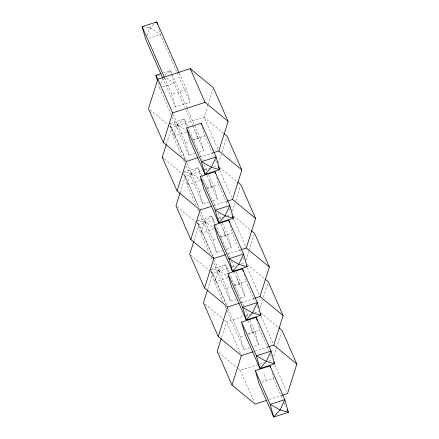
<?xml version="1.0" encoding="UTF-8"?>
<svg xmlns="http://www.w3.org/2000/svg" width="439" height="439" viewBox="0 0 439 439"><rect width="100%" height="100%" fill="white"/><g stroke="black" fill="none" stroke-linecap="round" stroke-linejoin="round"><path stroke-width="0.33" stroke-dasharray="2.19 1.65" d="M166.491 143.734L171.567 127.689L203.976 117.175L207.631 105.618M180.034 192.908L185.307 176.22L202.165 170.755M207.834 104.981L212.91 88.93M193.978 240.802L199.054 224.757L215.906 219.291M218.534 163.143L221.174 154.797M221.986 152.229L226.65 137.467M207.718 289.339L212.794 273.294L229.652 267.823M232.478 211.033L234.914 203.334M235.727 200.766L240.396 186.004M221.668 337.229L226.535 321.825L243.393 316.36M246.021 260.212L248.864 251.223M249.061 250.581L254.137 234.536M259.965 308.101L262.604 299.76M263.416 297.192L267.883 283.073M273.914 355.996L276.345 348.292M276.548 347.65L281.421 332.246M147.027 35.603L149.853 27.47L154.671 23.646M171.265 114.771L159.467 87.893L159.9 86.642M160.767 84.14L162.726 78.51M187.59 126.52L184.298 119.018L177.34 124.539L173.207 136.43L181.987 156.432M201.331 175.057L198.038 167.555L191.08 173.076L186.948 184.962L195.734 204.964M215.077 223.588L211.785 216.087L204.826 221.607L200.694 233.499L209.474 253.501M228.818 272.125L225.525 264.624L218.567 270.144L214.435 282.036L223.489 302.663M164.663 75.157L170.552 70.487L171.923 73.609M199.997 157.025L212.959 152.821M204.755 169.915L209.941 168.23M213.831 166.968L217.722 165.706M213.738 205.562L226.705 201.353M218.501 218.446L223.039 216.976M226.925 215.714L231.463 214.243M227.484 254.093L240.446 249.89M232.242 266.983L236.133 265.721M241.318 264.042L245.209 262.78M241.225 302.63L254.192 298.427M245.988 315.52L250.526 314.044M254.411 312.782L258.95 311.311M254.971 351.167L268.58 346.75M238.185 368.634L240.281 370.362L257.139 364.891M259.729 364.052L264.267 362.581M268.805 361.11L272.696 359.848M269.359 399.49L282.326 395.281M148.909 38.33L160.378 34.626L190.01 102.133L175.353 106.869L163.006 78.74M163.544 72.748L170.552 70.487L174.124 83.158L184.824 107.539M162.649 86.867L174.124 83.158L165.81 77.511M164.652 77.944L171.786 94.193L186.443 89.457L190.01 102.133M170.277 123.551L184.298 119.018L186.438 126.624M186.591 132.106L173.207 136.43L169.997 125.022M192.617 139.832L204.832 135.887L213.886 156.514M173.185 114.601L185.532 142.73L189.352 141.495M193.176 140.26L200.189 137.994L203.756 150.665L198.022 152.52M172.362 117.273L189.099 155.401L194.834 153.551M184.018 172.083L198.038 167.555L200.36 175.792M200.332 180.638L186.948 184.962L183.738 173.559M206.967 188.172L218.573 184.418L227.627 205.046M186.926 163.138L199.273 191.261L203.098 190.027M206.923 188.792L213.93 186.526L217.497 199.202L212.399 200.848M186.103 165.81L202.84 203.937L208.574 202.083M197.764 220.619L211.785 216.087L213.925 223.692M214.078 229.174L200.694 233.499L197.484 222.09M220.104 236.901L232.313 232.955L241.373 253.583M200.667 211.669L213.019 239.798L216.839 238.564M220.663 237.329L227.676 235.063L231.243 247.739L225.509 249.588M199.849 214.342L216.586 252.474L222.321 250.62M211.505 269.156L225.525 264.624L227.665 272.229M227.819 277.711L214.435 282.036L211.225 270.627M233.844 285.438L246.059 281.492L255.114 302.12M214.413 260.206L226.76 288.335L230.585 287.101M234.41 285.86L241.417 283.599L244.984 296.27L239.886 297.916M213.59 262.879L230.327 301.006L236.061 299.151M247.591 333.969L259.8 330.024L268.855 350.651M228.154 308.738L240.506 336.867L244.325 335.632M248.15 334.397L255.163 332.131L258.73 344.807L252.996 346.656M227.062 310.785L244.073 349.543L249.807 347.688M261.94 382.309L273.546 378.561L282.601 399.188M142.796 26.752L149.853 27.47L160.378 34.626L158.419 27.652M157.821 75.415L160.389 75.678M187.865 131.695L177.34 124.539L169.641 123.754L185.28 159.384M201.611 180.226L191.08 173.076L183.381 172.291L198.746 207.296M215.351 228.763L204.826 221.607L197.127 220.822L212.767 256.453M229.092 277.3L218.567 270.144L210.868 269.359L226.233 304.364M223.385 133.16L203.976 117.175L218.249 149.677M150.061 109.975L168.944 125.527M169.465 125.96L171.567 127.689L185.285 158.94M219.818 167.435L237.126 181.697M164.329 158.94L181.636 173.196M182.163 173.63L185.307 176.22L199.026 207.477M233.564 215.972L250.872 230.228M177.021 206.61L196.431 222.595M196.952 223.028L199.054 224.757L212.772 256.008M247.305 264.508L264.613 278.765M190.767 255.147L210.171 271.132M210.698 271.565L212.794 273.294L226.787 305.171M261.051 313.04L278.359 327.296M205.035 304.112L223.917 319.669M224.439 320.097L226.535 321.825L240.534 353.708M218.776 352.649L237.658 368.2M179.31 73.209L186.443 89.457M215.533 160.262L216.63 162.765M219.917 170.711L231.99 198.214M172.198 74.235L186.745 107.363M187.019 107.989L200.189 137.994M149.853 27.47L151.236 30.62M185.922 110.035L192.507 125.038M192.781 125.664L203.756 150.665M229.273 208.799L230.371 211.302M233.658 219.242L245.736 246.745M187.865 127.145L202.406 160.273M204.327 164.652L206.796 170.277M208.717 174.651L213.93 186.526M164.515 78.104L164.976 79.152M204.053 168.571L205.699 172.324M207.071 175.446L217.497 199.202M243.019 257.331L244.666 261.084M247.404 267.779L259.476 295.282M201.605 175.682L216.153 208.81M218.073 213.184L220.543 218.809M222.463 223.188L227.676 235.063M177.34 124.539L178.722 127.689M218.348 218.359L219.445 220.855M220.817 223.983L231.243 247.739M256.76 305.868L257.858 308.37M261.145 316.31L273.217 343.814M215.351 224.214L229.893 257.342M231.54 261.095L234.558 267.971M236.204 271.719L241.417 283.599M191.08 173.076L192.463 176.226M231.54 265.644L233.186 269.392M234.283 271.895L244.984 296.27M270.506 354.405L272.153 358.153M274.891 364.847L286.963 392.351M183.634 160.18L185.006 163.308M229.092 272.751L243.908 306.504M245.56 310.252L248.304 316.503M249.95 320.256L255.163 332.131M204.826 221.607L206.209 224.757M245.835 315.427L246.932 317.929M248.304 321.052L258.73 344.807M284.247 402.936L285.893 406.69M197.654 209.343L198.752 211.839M218.567 270.144L219.95 273.294M211.121 257.254L212.492 260.376M225.136 306.411L225.959 308.288M240.281 370.362L254.274 402.239M257.66 322.418L259.8 330.024M271.939 372.859L273.546 378.561M244.095 274.518L246.059 281.492M230.173 225.35L232.313 232.955M216.608 177.449L218.573 184.418M202.33 127.014L204.832 135.887M264.432 374.593L266.215 380.926M236.945 277.519L238.728 283.857M250.691 326.056L252.474 332.394M223.204 228.988L224.987 235.326M209.458 180.451L211.241 186.789M195.717 131.919L197.501 138.252M240.506 336.867L244.073 349.543M226.76 288.335L230.327 301.006M199.273 191.261L202.84 203.937M213.019 239.798L216.586 252.474M185.532 142.73L189.099 155.401M171.786 94.193L175.353 106.869M157.859 82.192L159.467 87.893"/><path stroke-width="0.66" d="M213.606 152.607L218.798 150.928L228.132 121.405L213.316 87.652L190.235 68.638L157.821 79.152L148.486 108.68L163.303 142.434L186.383 161.442L198.049 157.656M163.303 142.434L172.637 112.905L157.821 79.152M211.796 206.193L200.124 209.979L177.049 190.965L162.227 157.211L166.288 144.376M177.049 190.965L186.383 161.442M180.034 192.908L175.973 205.748L190.789 239.502L213.87 258.511L225.536 254.724M190.789 239.502L200.124 209.979M193.775 241.445L189.714 254.28L204.536 288.033L227.611 307.048L239.282 303.261M204.536 288.033L213.87 258.511L213.321 257.259M227.353 201.144L232.538 199.465L241.873 169.937L227.056 136.183L223.912 133.593M207.521 289.981L203.46 302.817L218.276 336.57L241.357 355.579L253.023 351.798M218.276 336.57L227.611 307.048M241.093 249.681L246.284 247.997L255.619 218.474L240.802 184.72L237.653 182.125M221.261 338.513L217.201 351.348L232.017 385.107L255.097 404.116L266.769 400.33M232.017 385.107L241.357 355.579M254.839 298.213L260.025 296.534L269.359 267.005L254.543 233.252L251.399 230.662M268.58 346.75L273.766 345.065L283.106 315.542L268.284 281.789L265.14 279.193M278.88 327.73L282.03 330.32L296.846 364.079L287.512 393.602L282.326 395.281M155.741 22.801L156.811 21.95L179.035 72.583M172.637 112.905L205.051 102.391L228.132 121.405M162.732 78.115L145.721 39.362L142.154 26.686L156.811 21.95L157.524 24.485M157.321 80.288L155.894 75.223L160.992 73.571M186.602 127.947L201.26 123.211L216.081 156.964L219.648 169.641L204.991 174.376L190.169 140.623L186.602 127.947L201.419 161.7L204.991 174.376L211.34 167.292L216.081 156.964L201.419 161.7L211.34 167.292L219.648 169.641L218.276 166.513M200.349 176.483L215.006 171.748L229.822 205.501L233.389 218.178L218.732 222.913L203.916 189.16L200.349 176.483L215.165 210.237L218.732 222.913L225.086 215.823L229.822 205.501L215.165 210.237L225.086 215.823L233.389 218.178L232.566 216.301M214.089 225.02L228.746 220.279L243.563 254.038L247.135 266.709L232.478 271.445L217.656 237.691L214.089 225.02L228.906 258.774L232.478 271.445L238.827 264.36L243.563 254.038L228.906 258.774L238.827 264.36L247.135 266.709L246.586 265.458M227.836 273.552L242.493 268.816L257.309 302.57L260.876 315.246L246.219 319.982L231.402 286.228L227.836 273.552L242.652 307.305L246.219 319.982L252.573 312.892L257.309 302.57L242.652 307.305L252.573 312.892L260.876 315.246L260.053 313.369M241.576 322.089L256.233 317.353L271.05 351.107L274.622 363.777L259.959 368.513L245.143 334.759L241.576 322.089L256.392 355.842L259.959 368.513L266.314 361.429L271.05 351.107L256.392 355.842L266.314 361.429L274.622 363.777L273.799 361.906M255.322 370.62L269.98 365.885L284.796 399.638L288.363 412.314L273.706 417.05L258.889 383.296L255.322 370.62L270.139 404.374L273.706 417.05L280.06 409.96L284.796 399.638L270.139 404.374L280.06 409.96L288.363 412.314L287.265 409.812M218.798 150.928L241.873 169.937M232.538 199.465L255.619 218.474M162.227 157.211L163.281 158.078M246.284 247.997L269.359 267.005M260.025 296.534L283.106 315.542M273.766 345.065L296.846 364.079M190.235 68.638L205.051 102.391M142.154 26.686L164.378 77.319M155.894 75.223L157.815 79.596M256.233 317.353L257.128 320.519M269.98 365.885L270.512 367.789M242.493 268.816L243.206 271.351M228.746 220.279L229.284 222.183M215.006 171.748L215.538 173.646M201.26 123.211L201.616 124.478"/></g></svg>
